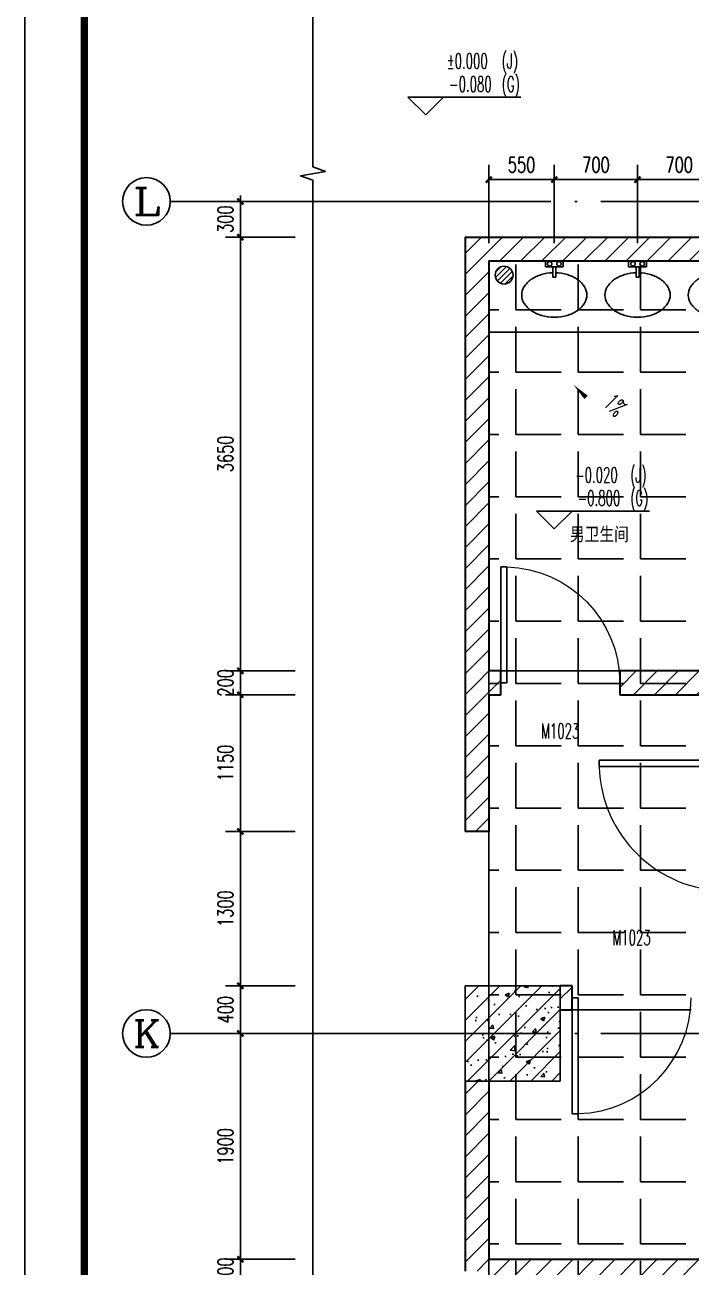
# Model space of a CAD drawing. Header units: millimetres. Extents: x 434053 to 1059003, y -2417481 to 936527.
# Drawn here: x 528801 to 534401, y -2147753 to -2137302 of the extents above; entities that cross this region are included whole.
import ezdxf
from ezdxf.enums import TextEntityAlignment as Align

# ---------------------------------------------------------------- set-up
doc = ezdxf.new("R2010")
doc.units = ezdxf.units.MM
doc.header["$LTSCALE"] = 1000
doc.header["$MEASUREMENT"] = 0
doc.linetypes.add('DOTE', pattern=[2.42, 2, -0.2, 0.02, -0.2])
doc.layers.get('Defpoints').update_dxf_attribs({"color": 6})
for name, color, linetype in [('A-ANNO-DIMS', 3, 'Continuous'), ('A-ANNO-ELEV', 3, 'Continuous'), ('A-ANNO-TTLB', 7, 'Continuous'), ('A-AXIS', 16, 'DOTE'), ('A-COLS', 6, 'Continuous'), ('A-WALL-PATT', 8, 'Continuous'), ('AXIS', 3, 'Continuous'), ('AXIS_TEXT', 7, 'Continuous'), ('DIM_SYMB', 3, 'Continuous'), ('PUB_HATCH', 8, 'Continuous'), ('PUB_TEXT', 7, 'Continuous'), ('STAIR', 2, 'Continuous'), ('WINDOW', 4, 'Continuous'), ('WINDOW_TEXT', 7, 'Continuous'), ('家具', 251, 'Continuous'), ('洁具', 8, 'Continuous')]:
    doc.layers.add(name, color=color, linetype=linetype)
doc.layers.add('A-ANNO-TEXT', color=7, linetype='Continuous', lineweight=25)
doc.layers.add('A-WALL', color=5, linetype='Continuous', lineweight=35)
doc.styles.add('_TCH_AXIS', font='COMPLEX', dxfattribs={"bigfont": 'GBCBIG'})
doc.styles.add('_TCH_DIM', font='SIMPLEX.shx', dxfattribs={"width": 0.8, "height": 3, "bigfont": 'GBCBIG.shx'})
doc.styles.add('_TCH_DIM_T3', font='SIMPLEX', dxfattribs={"width": 0.705882, "bigfont": 'GBCBIG'})
doc.styles.add('_TCH_WINDOW', font='SIMPLEX.shx', dxfattribs={"width": 0.8, "height": 3.5, "bigfont": 'GBCBIG.shx'})
doc.styles.add('COMPLEX', font='COMPLEX')
doc.styles.add('TITXV', font='', dxfattribs={"width": 0.8})
doc.styles.get('TITXV').set_extended_font_data('SimSun')
doc.dimstyles.new('_TCH_ARCH&&50', dxfattribs={"dimtxt": 127.5, "dimasz": 50, "dimexe": 125, "dimexo": 150, "dimgap": 61.25, "dimtad": 1, "dimdec": 0, "dimzin": 0, "dimdsep": 46, "dimtxsty": '_TCH_DIM_T3', "dimblk": 'ARCHTICK', "dimcen": 0.09, "dimclrt": 7, "dimazin": 2, "dimtfac": 1, "dimtdec": 0, "dimtix": 1, "dimtmove": 2, "dimatfit": 3, "dimfxl": 1, "dimtolj": 1, "dimtzin": 0, "dimarcsym": 0})
pattern_1 = [(45, (-1713816.56, -1462893.01), (-88.388383, 88.388383), [])]

# ---------------------------------------------------------------- blocks, each defined once
blk = doc.blocks.new('asdfdfsdh')
at = {"layer": 'A-ANNO-TTLB'}
blk.add_lwpolyline([(0, 42050), (29700, 42050), (29700, 0), (0, 0)], close=True, dxfattribs=at)
at = {"layer": 'A-ANNO-TTLB', "const_width": 60}
blk.add_lwpolyline([(500, 40800), (500, 500), (29200, 500), (29200, 40800)], close=True, dxfattribs=at)
blk = doc.blocks.new('A$C62204481')
at = {"layer": '家具'}
for p, q in [((-138, -75), (-138, 75)), ((-138, 75), (-88, 75)), ((-88, 75), (-88, -75)), ((0, 13), (-88, 13)), ((0, -13), (0, 13)), ((-88, -75), (-138, -75)), ((-88, -13), (0, -13))]:
    blk.add_line(p, q, dxfattribs=at)
for centre in [(-113, 39), (-113, -39)]:
    blk.add_circle(centre, 19, dxfattribs=at)
for centre, radius, start, end in [((191, 74), 211, 121.171, 145.5994), ((150, 143), 131, 89.9997, 121.171), ((150, 143), 131, 58.8285, 89.9997), ((108, 74), 211, 34.4001, 58.8285), ((360, 0), 398, 164.1653, 178.3482), ((257, 29), 290, 145.5994, 164.1653), ((43, 29), 290, 15.8342, 34.4001), ((-61, 0), 398, 359.9997, 15.8342), ((360, 0), 398, 182.0079, 195.8342), ((-61, 0), 398, 344.1653, 359.9997), ((257, -29), 290, 195.8342, 214.4001), ((191, -74), 211, 214.4001, 238.8285), ((108, -74), 211, 301.171, 325.5994), ((43, -29), 290, 325.5994, 344.1653), ((150, -143), 131, 238.8285, 269.9997), ((150, -143), 131, 269.9997, 301.171)]:
    blk.add_arc(centre, radius, start, end, dxfattribs=at)
blk = doc.blocks.new('fdshf')
at = {"layer": 'STAIR'}
h = blk.add_hatch(dxfattribs=at)
h.set_pattern_fill('ANSI31', color=8, scale=20, style=0)
h.set_pattern_definition([(45, (-83487.75, 15410.437), (-22.45064, 22.45064), [])])
edge = h.paths.add_edge_path()
edge.add_arc((0, 0), 75, 0, 360)
blk.add_circle((0, 0), 75, dxfattribs=at)
blk = doc.blocks.new('asdgsdfg')
at = {"layer": '洁具'}
blk.add_lwpolyline([(0, 2500), (0, 0), (600, 0), (600, 2500)], close=True, dxfattribs=at)
at = {"layer": 'STAIR'}
blk.add_blockref('fdshf', (120, 2372), dxfattribs=at)
at = {"layer": '洁具', "xscale": -1, "rotation": 180}
for p in [(138, 1950), (138, 1250), (138, 550)]:
    blk.add_blockref('A$C62204481', p, dxfattribs=at)
blk = doc.blocks.new('_AXISO')
blk.add_circle((0, 0), 0.5)
at = {"layer": 'AXIS_TEXT', "style": 'COMPLEX', "width": 1.041667}
blk.add_attdef('A', text='', height=0.56, dxfattribs=at).set_placement((-0.25, -0.28), (0.25, -0.28), align=Align.FIT)
blk = doc.blocks.new('aadgasdfggh')
at = {"layer": 'A-AXIS'}
for p, q in [((-12429, 14856), (-874, 14856)), ((-12429, 7856), (-874, 7856))]:
    blk.add_line(p, q, dxfattribs=at)
at = {"layer": 'AXIS'}
for p, q in [((-12429, 14856), (-13629, 14856)), ((-12429, 7856), (-13629, 7856))]:
    blk.add_line(p, q, dxfattribs=at)
at = {"layer": 'DIM_SYMB'}
blk.add_lwpolyline([(-12429, 16733), (-12429, 15146), (-12324, 15108), (-12534, 15071), (-12429, 15034), (-12429, 4141), (-1681, 4141), (-1643, 4072), (-1606, 4192), (-1568, 4141), (-874, 4141), (-874, 15034), (-968, 15071), (-793, 15104), (-874, 15146), (-874, 16733), (-1568, 16733), (-1606, 16828), (-1643, 16655), (-1681, 16733), (-12429, 16733)], dxfattribs=at)
at = {"layer": 'AXIS'}
ref = blk.add_blockref('_AXISO', (-13829, 14856), dxfattribs=dict(at, xscale=400, yscale=400, zscale=400))
ref.add_attrib('A', 'L', dxfattribs={"layer": 'AXIS_TEXT', "height": 226, "style": '_TCH_AXIS', "width": 1.4}).set_placement((-13942, 14743), (-13716, 14743), align=Align.FIT)
ref = blk.add_blockref('_AXISO', (-13829, 7856), dxfattribs=dict(at, xscale=400, yscale=400, zscale=400))
ref.add_attrib('A', 'K', dxfattribs={"layer": 'AXIS_TEXT', "height": 226, "style": '_TCH_AXIS', "width": 1.105263}).set_placement((-13942, 7743), (-13716, 7743), align=Align.FIT)
blk = doc.blocks.new('_ArchTick')
at = {"color": 0, "linetype": 'ByBlock', "const_width": 0.4}
blk.add_lwpolyline([(-0.5, -0.5), (0.5, 0.5)], dxfattribs=at)
blk = doc.blocks.new('*D624')
at = {"layer": 'A-ANNO-DIMS', "color": 0, "lineweight": -2, "transparency": 16777216}
for p, q in [((533951, -2139137), (533951, -2138479)), ((534651, -2139137), (534651, -2138479)), ((533951, -2138604), (534651, -2138604))]:
    blk.add_line(p, q, dxfattribs=at)
at = {"layer": 'Defpoints', "color": 0, "transparency": 16777216}
for p in [(534651, -2138604), (533951, -2139287), (534651, -2139287)]:
    blk.add_point(p, dxfattribs=at)
at = {"layer": 'A-ANNO-DIMS', "color": 0, "lineweight": -2, "transparency": 16777216, "xscale": 50, "yscale": 50, "zscale": 50, "rotation": 180}
blk.add_blockref('_ArchTick', (533951, -2138604), dxfattribs=at)
at = {"layer": 'A-ANNO-DIMS', "color": 0, "lineweight": -2, "transparency": 16777216, "xscale": 50, "yscale": 50, "zscale": 50}
blk.add_blockref('_ArchTick', (534651, -2138604), dxfattribs=at)
at = {"layer": 'A-ANNO-DIMS', "color": 7, "transparency": 16777216, "insert": (534301, -2138479), "char_height": 127.5, "attachment_point": 5, "style": '_TCH_DIM_T3'}
blk.add_mtext('\\A1;700', dxfattribs=at)
blk = doc.blocks.new('*D625')
at = {"layer": 'A-ANNO-DIMS', "color": 0, "lineweight": -2, "transparency": 16777216}
for p, q in [((533251, -2139137), (533251, -2138479)), ((533951, -2139137), (533951, -2138479)), ((533251, -2138604), (533951, -2138604))]:
    blk.add_line(p, q, dxfattribs=at)
at = {"layer": 'Defpoints', "color": 0, "transparency": 16777216}
for p in [(533951, -2138604), (533251, -2139287), (533951, -2139287)]:
    blk.add_point(p, dxfattribs=at)
at = {"layer": 'A-ANNO-DIMS', "color": 0, "lineweight": -2, "transparency": 16777216, "xscale": 50, "yscale": 50, "zscale": 50, "rotation": 180}
blk.add_blockref('_ArchTick', (533251, -2138604), dxfattribs=at)
at = {"layer": 'A-ANNO-DIMS', "color": 0, "lineweight": -2, "transparency": 16777216, "xscale": 50, "yscale": 50, "zscale": 50}
blk.add_blockref('_ArchTick', (533951, -2138604), dxfattribs=at)
at = {"layer": 'A-ANNO-DIMS', "color": 7, "transparency": 16777216, "insert": (533601, -2138479), "char_height": 127.5, "attachment_point": 5, "style": '_TCH_DIM_T3'}
blk.add_mtext('\\A1;700', dxfattribs=at)
blk = doc.blocks.new('*D626')
at = {"layer": 'A-ANNO-DIMS', "color": 0, "lineweight": -2, "transparency": 16777216}
for p, q in [((532701, -2139137), (532701, -2138479)), ((533251, -2139137), (533251, -2138479)), ((532701, -2138604), (533251, -2138604))]:
    blk.add_line(p, q, dxfattribs=at)
at = {"layer": 'Defpoints', "color": 0, "transparency": 16777216}
for p in [(533251, -2138604), (532701, -2139287), (533251, -2139287)]:
    blk.add_point(p, dxfattribs=at)
at = {"layer": 'A-ANNO-DIMS', "color": 0, "lineweight": -2, "transparency": 16777216, "xscale": 50, "yscale": 50, "zscale": 50, "rotation": 180}
blk.add_blockref('_ArchTick', (532701, -2138604), dxfattribs=at)
at = {"layer": 'A-ANNO-DIMS', "color": 0, "lineweight": -2, "transparency": 16777216, "xscale": 50, "yscale": 50, "zscale": 50}
blk.add_blockref('_ArchTick', (533251, -2138604), dxfattribs=at)
at = {"layer": 'A-ANNO-DIMS', "color": 7, "transparency": 16777216, "insert": (532976, -2138479), "char_height": 127.5, "attachment_point": 5, "style": '_TCH_DIM_T3'}
blk.add_mtext('\\A1;550', dxfattribs=at)
blk = doc.blocks.new('*D631')
at = {"layer": 'A-ANNO-DIMS', "color": 0, "lineweight": -2, "transparency": 16777216}
for p, q in [((530612, -2138787), (530612, -2138737)), ((531073, -2138787), (530487, -2138787)), ((530612, -2139087), (530612, -2138787)), ((531073, -2139087), (530487, -2139087)), ((530612, -2139087), (530612, -2139137))]:
    blk.add_line(p, q, dxfattribs=at)
at = {"layer": 'Defpoints', "color": 0, "transparency": 16777216}
for p in [(530612, -2138787), (531223, -2138787), (531223, -2139087)]:
    blk.add_point(p, dxfattribs=at)
at = {"layer": 'A-ANNO-DIMS', "color": 0, "lineweight": -2, "transparency": 16777216, "xscale": 50, "yscale": 50, "zscale": 50}
for p, rotation in [((530612, -2138787), 270), ((530612, -2139087), 90)]:
    blk.add_blockref('_ArchTick', p, dxfattribs=dict(at, rotation=rotation))
at = {"layer": 'A-ANNO-DIMS', "color": 7, "transparency": 16777216, "insert": (530487, -2138937), "char_height": 127.5, "attachment_point": 5, "rotation": 90, "style": '_TCH_DIM_T3'}
blk.add_mtext('\\A1;300', dxfattribs=at)
blk = doc.blocks.new('*D632')
at = {"layer": 'A-ANNO-DIMS', "color": 0, "lineweight": -2, "transparency": 16777216}
for p, q in [((531073, -2139087), (530487, -2139087)), ((530612, -2142737), (530612, -2139087)), ((531073, -2142737), (530487, -2142737))]:
    blk.add_line(p, q, dxfattribs=at)
at = {"layer": 'Defpoints', "color": 0, "transparency": 16777216}
for p in [(530612, -2139087), (531223, -2139087), (531223, -2142737)]:
    blk.add_point(p, dxfattribs=at)
at = {"layer": 'A-ANNO-DIMS', "color": 0, "lineweight": -2, "transparency": 16777216, "xscale": 50, "yscale": 50, "zscale": 50}
for p, rotation in [((530612, -2139087), 90), ((530612, -2142737), 270)]:
    blk.add_blockref('_ArchTick', p, dxfattribs=dict(at, rotation=rotation))
at = {"layer": 'A-ANNO-DIMS', "color": 7, "transparency": 16777216, "insert": (530487, -2140912), "char_height": 127.5, "attachment_point": 5, "rotation": 90, "style": '_TCH_DIM_T3'}
blk.add_mtext('\\A1;3650', dxfattribs=at)
blk = doc.blocks.new('*D633')
at = {"layer": 'A-ANNO-DIMS', "color": 0, "lineweight": -2, "transparency": 16777216}
for p, q in [((530612, -2142737), (530612, -2142687)), ((531073, -2142737), (530487, -2142737)), ((530612, -2142937), (530612, -2142737)), ((531073, -2142937), (530487, -2142937)), ((530612, -2142937), (530612, -2142987))]:
    blk.add_line(p, q, dxfattribs=at)
at = {"layer": 'Defpoints', "color": 0, "transparency": 16777216}
for p in [(530612, -2142737), (531223, -2142737), (531223, -2142937)]:
    blk.add_point(p, dxfattribs=at)
at = {"layer": 'A-ANNO-DIMS', "color": 0, "lineweight": -2, "transparency": 16777216, "xscale": 50, "yscale": 50, "zscale": 50}
for p, rotation in [((530612, -2142737), 270), ((530612, -2142937), 90)]:
    blk.add_blockref('_ArchTick', p, dxfattribs=dict(at, rotation=rotation))
at = {"layer": 'A-ANNO-DIMS', "color": 7, "transparency": 16777216, "insert": (530487, -2142837), "char_height": 127.5, "attachment_point": 5, "rotation": 90, "style": '_TCH_DIM_T3'}
blk.add_mtext('\\A1;200', dxfattribs=at)
blk = doc.blocks.new('*D634')
at = {"layer": 'A-ANNO-DIMS', "color": 0, "lineweight": -2, "transparency": 16777216}
for p, q in [((531073, -2142937), (530487, -2142937)), ((530612, -2144087), (530612, -2142937)), ((531073, -2144087), (530487, -2144087))]:
    blk.add_line(p, q, dxfattribs=at)
at = {"layer": 'Defpoints', "color": 0, "transparency": 16777216}
for p in [(530612, -2142937), (531223, -2142937), (531223, -2144087)]:
    blk.add_point(p, dxfattribs=at)
at = {"layer": 'A-ANNO-DIMS', "color": 0, "lineweight": -2, "transparency": 16777216, "xscale": 50, "yscale": 50, "zscale": 50}
for p, rotation in [((530612, -2142937), 90), ((530612, -2144087), 270)]:
    blk.add_blockref('_ArchTick', p, dxfattribs=dict(at, rotation=rotation))
at = {"layer": 'A-ANNO-DIMS', "color": 7, "transparency": 16777216, "insert": (530487, -2143512), "char_height": 127.5, "attachment_point": 5, "rotation": 90, "style": '_TCH_DIM_T3'}
blk.add_mtext('\\A1;1150', dxfattribs=at)
blk = doc.blocks.new('*D635')
at = {"layer": 'A-ANNO-DIMS', "color": 0, "lineweight": -2, "transparency": 16777216}
for p, q in [((531073, -2144087), (530487, -2144087)), ((530612, -2145387), (530612, -2144087)), ((531073, -2145387), (530487, -2145387))]:
    blk.add_line(p, q, dxfattribs=at)
at = {"layer": 'Defpoints', "color": 0, "transparency": 16777216}
for p in [(530612, -2144087), (531223, -2144087), (531223, -2145387)]:
    blk.add_point(p, dxfattribs=at)
at = {"layer": 'A-ANNO-DIMS', "color": 0, "lineweight": -2, "transparency": 16777216, "xscale": 50, "yscale": 50, "zscale": 50}
for p, rotation in [((530612, -2144087), 90), ((530612, -2145387), 270)]:
    blk.add_blockref('_ArchTick', p, dxfattribs=dict(at, rotation=rotation))
at = {"layer": 'A-ANNO-DIMS', "color": 7, "transparency": 16777216, "insert": (530487, -2144737), "char_height": 127.5, "attachment_point": 5, "rotation": 90, "style": '_TCH_DIM_T3'}
blk.add_mtext('\\A1;1300', dxfattribs=at)
blk = doc.blocks.new('*D636')
at = {"layer": 'A-ANNO-DIMS', "color": 0, "lineweight": -2, "transparency": 16777216}
for p, q in [((531073, -2145387), (530487, -2145387)), ((530612, -2145787), (530612, -2145387)), ((531073, -2145787), (530487, -2145787))]:
    blk.add_line(p, q, dxfattribs=at)
at = {"layer": 'Defpoints', "color": 0, "transparency": 16777216}
for p in [(530612, -2145387), (531223, -2145387), (531223, -2145787)]:
    blk.add_point(p, dxfattribs=at)
at = {"layer": 'A-ANNO-DIMS', "color": 0, "lineweight": -2, "transparency": 16777216, "xscale": 50, "yscale": 50, "zscale": 50}
for p, rotation in [((530612, -2145387), 90), ((530612, -2145787), 270)]:
    blk.add_blockref('_ArchTick', p, dxfattribs=dict(at, rotation=rotation))
at = {"layer": 'A-ANNO-DIMS', "color": 7, "transparency": 16777216, "insert": (530487, -2145587), "char_height": 127.5, "attachment_point": 5, "rotation": 90, "style": '_TCH_DIM_T3'}
blk.add_mtext('\\A1;400', dxfattribs=at)
blk = doc.blocks.new('*D637')
at = {"layer": 'A-ANNO-DIMS', "color": 0, "lineweight": -2, "transparency": 16777216}
for p, q in [((531073, -2145787), (530487, -2145787)), ((530612, -2147687), (530612, -2145787)), ((531073, -2147687), (530487, -2147687))]:
    blk.add_line(p, q, dxfattribs=at)
at = {"layer": 'Defpoints', "color": 0, "transparency": 16777216}
for p in [(530612, -2145787), (531223, -2145787), (531223, -2147687)]:
    blk.add_point(p, dxfattribs=at)
at = {"layer": 'A-ANNO-DIMS', "color": 0, "lineweight": -2, "transparency": 16777216, "xscale": 50, "yscale": 50, "zscale": 50}
for p, rotation in [((530612, -2145787), 90), ((530612, -2147687), 270)]:
    blk.add_blockref('_ArchTick', p, dxfattribs=dict(at, rotation=rotation))
at = {"layer": 'A-ANNO-DIMS', "color": 7, "transparency": 16777216, "insert": (530487, -2146737), "char_height": 127.5, "attachment_point": 5, "rotation": 90, "style": '_TCH_DIM_T3'}
blk.add_mtext('\\A1;1900', dxfattribs=at)
blk = doc.blocks.new('*D638')
at = {"layer": 'A-ANNO-DIMS', "color": 0, "lineweight": -2, "transparency": 16777216}
for p, q in [((530612, -2147687), (530612, -2147637)), ((531073, -2147687), (530487, -2147687)), ((530612, -2147887), (530612, -2147687)), ((531073, -2147887), (530487, -2147887)), ((530612, -2147887), (530612, -2147937))]:
    blk.add_line(p, q, dxfattribs=at)
at = {"layer": 'Defpoints', "color": 0, "transparency": 16777216}
for p in [(530612, -2147687), (531223, -2147687), (531223, -2147887)]:
    blk.add_point(p, dxfattribs=at)
at = {"layer": 'A-ANNO-DIMS', "color": 0, "lineweight": -2, "transparency": 16777216, "xscale": 50, "yscale": 50, "zscale": 50}
for p, rotation in [((530612, -2147687), 270), ((530612, -2147887), 90)]:
    blk.add_blockref('_ArchTick', p, dxfattribs=dict(at, rotation=rotation))
at = {"layer": 'A-ANNO-DIMS', "color": 7, "transparency": 16777216, "insert": (530487, -2147787), "char_height": 127.5, "attachment_point": 5, "rotation": 90, "style": '_TCH_DIM_T3'}
blk.add_mtext('\\A1;200', dxfattribs=at)
blk = doc.blocks.new('$DorLib2D$00000001')
for p, q in [((0.45, 0.975), (0.5, 0.975)), ((0.45, 0), (0.45, 0.975)), ((0.5, 0), (0.5, 0.975)), ((0.5, 0), (0.45, 0))]:
    blk.add_line(p, q)
at = {"lineweight": 13}
blk.add_arc((0.475, 0), 0.975, 91.46928, 180, dxfattribs=at)

msp = doc.modelspace()

# ---------------------------------------------------------------- hatches: boundary and pattern name
at = {"layer": 'A-WALL-PATT'}
h = msp.add_hatch(dxfattribs=at)
h.set_pattern_fill('普通砖', color=256, scale=50, style=0)
h.set_pattern_definition(pattern_1)
h.paths.add_polyline_path([(534701, -2139286.9), (534701, -2139086.9), (532501, -2139086.9), (532701, -2139286.9)])
h = msp.add_hatch(dxfattribs=at)
h.set_pattern_fill('普通砖', color=256, scale=50, style=0)
h.set_pattern_definition(pattern_1)
h.paths.add_polyline_path([(532701, -2139286.9), (532501, -2139086.9), (532501, -2142836.9), (532634.4, -2142836.9), (532701, -2142736.9)])
h = msp.add_hatch(dxfattribs=at)
h.set_pattern_fill('普通砖', color=256, scale=50, style=0)
h.set_pattern_definition(pattern_1)
h.paths.add_polyline_path([(532701, -2142936.9), (532801, -2142936.9), (532801, -2142736.9), (532701, -2142736.9), (532634.4, -2142836.9)])
h = msp.add_hatch(dxfattribs=at)
h.set_pattern_fill('普通砖', color=256, scale=50, style=0)
h.set_pattern_definition(pattern_1)
h.paths.add_polyline_path([(534701, -2142736.9), (533801, -2142736.9), (533801, -2142936.9), (534601, -2142936.9), (534701, -2142870.3)])
h = msp.add_hatch(dxfattribs=at)
h.set_pattern_fill('普通砖', color=256, scale=50, style=0)
h.set_pattern_definition(pattern_1)
h.paths.add_polyline_path([(532634.4, -2142836.9), (532501, -2142836.9), (532501, -2144086.9), (532701, -2144086.9), (532701, -2142936.9)])
h = msp.add_hatch(dxfattribs=at)
h.set_pattern_fill('钢筋混凝土', color=256, scale=50, style=0)
h.set_pattern_definition([(45, (-1713816.56, -1462982.77), (-88.3883476, 88.3883476), []), (50, (-1713816.56, -1462982.77), (358.63009, -31.376067), [37.5, -412.5]), (355, (-1713816.56, -1462982.77), (-69.375667, 376.096067), [30, -330]), (100.4514, (-1713786.68, -1462985.4), (289.25469, 344.71977), [31.870095, -350.571056]), (46.1842, (-1713816.56, -1462882.77), (533.620524, -82.75951), [56.25, -618.75]), (96.6356, (-1713772.1, -1462889.67), (467.33135, 487.05894), [47.80514, -525.8565]), (351.1842, (-1713816.56, -1462882.77), (467.33097, 487.0593), [45, -495]), (21, (-1713766.56, -1462907.77), (298.453526, -201.309445), [37.5, -412.5]), (326, (-1713766.56, -1462907.77), (121.657666, 362.57502), [30, -330]), (71.4514, (-1713741.7, -1462924.55), (420.111314, 161.26525), [31.870095, -350.571056]), (37.5, (-1713816.56, -1462982.77), (6.079928, 166.446927), [0, -326, 0, -335, 0, -331.25]), (7.5, (-1713816.56, -1462982.77), (131.534769, 197.205856), [0, -191, 0, -318.5, 0, -126.25]), (327.5, (-1713928.06, -1462982.77), (266.911218, -11.277436), [0, -125, 0, -390, 0, -517.5]), (317.5, (-1713978.06, -1462982.77), (291.593085, 50.052491), [0, -162.5, 0, -259, 0, -367.5])])
h.paths.add_polyline_path([(532501, -2145386.9), (532501, -2146186.9), (533301, -2146186.9), (533301, -2145386.9)])
h = msp.add_hatch(dxfattribs=at)
h.set_pattern_fill('普通砖', color=256, scale=50, style=0)
h.set_pattern_definition(pattern_1)
h.paths.add_polyline_path([(533301, -2145386.9), (533301, -2145586.9), (533401, -2145586.9), (533401, -2145386.9)])
h = msp.add_hatch(dxfattribs=at)
h.set_pattern_fill('普通砖', color=256, scale=50, style=0)
h.set_pattern_definition(pattern_1)
h.paths.add_polyline_path([(532701, -2146186.9), (532501, -2146186.9), (532501, -2147786.9), (532634.4, -2147786.9), (532701, -2147686.9)])
h = msp.add_hatch(dxfattribs=at)
h.set_pattern_fill('普通砖', color=256, scale=50, style=0)
h.set_pattern_definition(pattern_1)
h.paths.add_polyline_path([(532634.4, -2147786.9), (532701, -2147886.9), (541701, -2147886.9), (541767.7, -2147786.9), (541701, -2147686.9), (532701, -2147686.9)])
at = {"layer": 'PUB_HATCH'}
h = msp.add_hatch(dxfattribs=at)
h.set_pattern_fill('ANGLE', color=256, scale=150)
h.set_pattern_definition([(0, (-12029595.76, -1569200.15), (0, 523.875), [381, -142.875]), (90, (-12029595.76, -1569200.15), (-523.875, 3e-14), [381, -142.875])])
h.paths.add_polyline_path([(532701, -2149502.2), (532701, -2139286.9), (541701, -2139286.9), (541701, -2147686.9), (537301, -2147686.9), (537301, -2149502.2)])

# ---------------------------------------------------------------- linework, layer by layer
msp.add_line((529300.9, -2114754.2), (529300.9, -2151804.2))
at = {"layer": 'A-ANNO-ELEV'}
for p, q in [((532170.4, -2138059.4), (532020.4, -2137909.4)), ((532020.4, -2137909.4), (532970.4, -2137909.4)), ((532170.4, -2138059.4), (532320.4, -2137909.4)), ((533250.8, -2141542), (533100.8, -2141392)), ((533100.8, -2141392), (534050.8, -2141392)), ((533250.8, -2141542), (533400.8, -2141392))]:
    msp.add_line(p, q, dxfattribs=at)
at = {"layer": 'A-COLS'}
for p, q in [((532501, -2145386.9), (532501, -2146186.9)), ((533301, -2145386.9), (532501, -2145386.9)), ((533301, -2146186.9), (533301, -2145386.9)), ((532501, -2146186.9), (533301, -2146186.9))]:
    msp.add_line(p, q, dxfattribs=at)
at = {"layer": 'A-WALL'}
for p, q in [((532501, -2139086.9), (534701, -2139086.9)), ((532501, -2139086.9), (532501, -2142836.9)), ((532701, -2139286.9), (534701, -2139286.9)), ((532701, -2139286.9), (532701, -2142736.9)), ((532801, -2142736.9), (532701, -2142736.9)), ((532801, -2142936.9), (532801, -2142736.9)), ((534701, -2142736.9), (533801, -2142736.9)), ((533801, -2142736.9), (533801, -2142936.9)), ((532501, -2142836.9), (532501, -2144086.9)), ((532701, -2142936.9), (532801, -2142936.9)), ((532701, -2142936.9), (532701, -2144086.9)), ((533801, -2142936.9), (534601, -2142936.9)), ((532701, -2144086.9), (532501, -2144086.9)), ((533401, -2145386.9), (533301, -2145386.9)), ((533401, -2145586.9), (533401, -2145386.9)), ((533301, -2145586.9), (533401, -2145586.9)), ((532501, -2146186.9), (532501, -2147786.9)), ((532701, -2146186.9), (532701, -2147686.9)), ((532701, -2147686.9), (541701, -2147686.9))]:
    msp.add_line(p, q, dxfattribs=at)
at = {"layer": 'DIM_SYMB'}
msp.add_lwpolyline([(533916.3, -2140834, 0, 0, 0), (533411.6, -2140329.2, 0, 40, 0), (533517.6, -2140435.3, 0, 0, 0)], format="xyseb", dxfattribs=at)
at = {"layer": 'PUB_HATCH'}
msp.add_lwpolyline([(532701, -2149502.2), (532701, -2139286.9), (541701, -2139286.9), (541701, -2147686.9), (537301, -2147686.9), (537301, -2149502.2)], close=True, dxfattribs=at)
at = {"layer": 'WINDOW'}
for p, q in [((532801, -2142736.9), (533801, -2142736.9)), ((533401, -2145586.9), (534401, -2145586.9))]:
    msp.add_line(p, q, dxfattribs=at)

# ---------------------------------------------------------------- block references
for name, p in [('asdfdfsdh', (528800.9, -2155554.2)), ('aadgasdfggh', (543651.7, -2153643.2))]:
    msp.add_blockref(name, p)
at = {"xscale": -1, "rotation": 90}
msp.add_blockref('asdgsdfg', (535200.9, -2139286.9), dxfattribs=at)
at = {"layer": 'WINDOW'}
ref = msp.add_blockref('$DorLib2D$00000001', (533301, -2142836.9), dxfattribs=dict(at, xscale=-1000, yscale=1000, zscale=200))
ref.add_attrib('A', 'M1023', (533139.9, -2143306.6), dxfattribs={"layer": 'WINDOW_TEXT', "height": 127.5, "style": '_TCH_WINDOW', "width": 0.564706})
ref = msp.add_blockref('$DorLib2D$00000001', (534701, -2144036.9), dxfattribs=dict(at, xscale=-1100, yscale=-1100, zscale=200, rotation=270))
ref.add_attrib('A', 'M1123', (535170.7, -2144191.2), dxfattribs={"layer": 'WINDOW_TEXT', "height": 127.5, "rotation": 90, "style": '_TCH_WINDOW', "width": 0.564706})
ref = msp.add_blockref('$DorLib2D$00000001', (533901, -2145486.9), dxfattribs=dict(at, xscale=-1000, yscale=-1000, zscale=200))
ref.add_attrib('A', 'M1023', (533739.9, -2145044.8), dxfattribs={"layer": 'WINDOW_TEXT', "height": 127.5, "style": '_TCH_WINDOW', "width": 0.564706})

# ---------------------------------------------------------------- texts
at = {"layer": 'A-ANNO-TEXT'}
for s, height, style, width, p in [('%%P0.000', 127.5, '_TCH_DIM', 0.564706, (532346.2, -2137669.4)), ('(J)', 127.5, '_TCH_DIM', 0.564706, (532808.9, -2137669.4)), ('-0.080', 127.5, '_TCH_DIM', 0.564706, (532366.7, -2137864.4)), ('(G)', 127.5, '_TCH_DIM', 0.564706, (532808.9, -2137864.4)), ('-0.020', 127.5, '_TCH_DIM', 0.564706, (533426.6, -2141152)), ('(J)', 127.5, '_TCH_DIM', 0.564706, (533889.3, -2141152)), ('-0.800', 127.5, '_TCH_DIM', 0.564706, (533447.1, -2141347)), ('(G)', 127.5, '_TCH_DIM', 0.564706, (533889.3, -2141347)), ('男卫生间', 113.29, 'TITXV', 0.8, (533383, -2141643.2))]:
    msp.add_text(s, height=height, dxfattribs=dict(at, style=style, width=width)).set_placement(p)
at = {"layer": 'PUB_TEXT', "style": '_TCH_DIM', "width": 0.564706}
msp.add_text('1%', height=148.75, rotation=315, dxfattribs=at).set_placement((533653, -2140496.4))

# ---------------------------------------------------------------- dimensions: what is measured, and where the dimension line sits
at = {"layer": 'A-ANNO-DIMS'}
for p1, p2, distance, picture, middle in [((532701, -2139286.9), (533251, -2139286.9), 682.8, '*D626', (532976, -2138479.1)), ((533251, -2139286.9), (533951, -2139286.9), 682.8, '*D625', (533601, -2138479.1)), ((533951, -2139286.9), (534651, -2139286.9), 682.8, '*D624', (534301, -2138479.1)), ((531222.6, -2139086.9), (531222.6, -2138786.9), 610.4, '*D631', (530487.3, -2138936.9)), ((531222.6, -2142736.9), (531222.6, -2139086.9), 610.4, '*D632', (530487.3, -2140911.9)), ((531222.6, -2142936.9), (531222.6, -2142736.9), 610.4, '*D633', (530487.3, -2142836.9)), ((531222.6, -2144086.9), (531222.6, -2142936.9), 610.4, '*D634', (530487.3, -2143511.9)), ((531222.6, -2145386.9), (531222.6, -2144086.9), 610.4, '*D635', (530487.3, -2144736.9)), ((531222.6, -2145786.9), (531222.6, -2145386.9), 610.4, '*D636', (530487.3, -2145586.9)), ((531222.6, -2147686.9), (531222.6, -2145786.9), 610.4, '*D637', (530487.3, -2146736.9)), ((531222.6, -2147886.9), (531222.6, -2147686.9), 610.4, '*D638', (530487.3, -2147786.9))]:
    dim = msp.add_aligned_dim(p1=p1, p2=p2, distance=distance, dimstyle='_TCH_ARCH&&50', dxfattribs=at)
    dim.commit()
    dim.dimension.update_dxf_attribs({"geometry": picture, "text_midpoint": middle})

doc.saveas('drawing.dxf')
